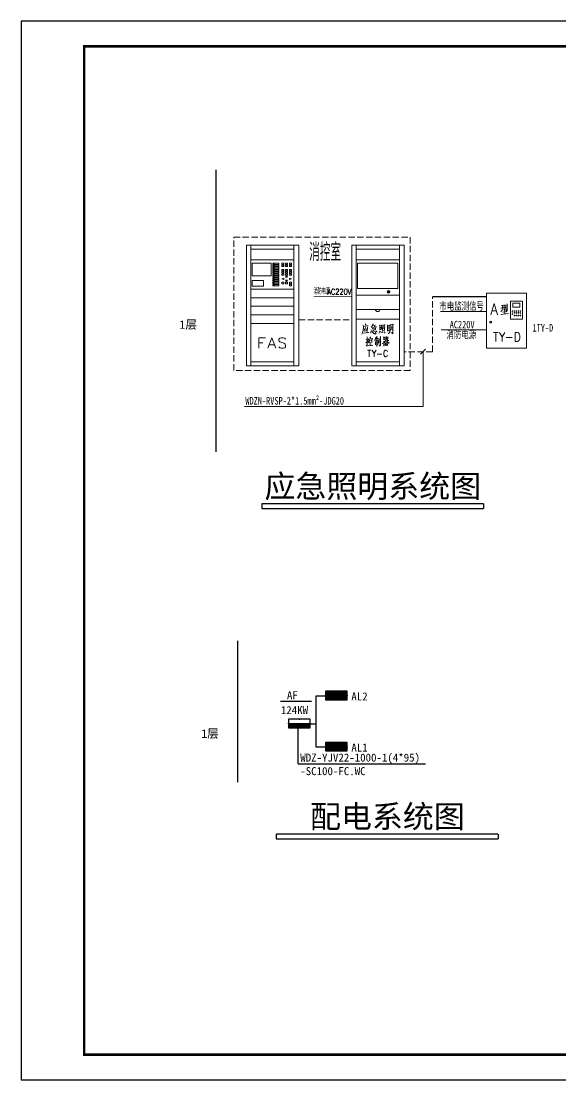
# Model space of a CAD drawing. Extents: x 12152 to 491505, y 111028 to 412681.
# Drawn here: x 12152 to 33565, y 262306 to 304306 of the extents above; entities that cross this region are included whole.
import ezdxf
from ezdxf.enums import TextEntityAlignment as Align

# ---------------------------------------------------------------- set-up
doc = ezdxf.new("R2010")
doc.units = 0
doc.header["$LTSCALE"] = 1000
doc.header["$MEASUREMENT"] = 0
doc.linetypes.add('DASH', pattern=[0.35, 0.25, -0.1])
doc.linetypes.add('DASHEDX2', pattern=[38.1, 25.4, -12.7])
for name, color, linetype in [('EQUIP-箱柜', 3, 'Continuous'), ('LIN1', 7, 'Continuous'), ('M', 7, 'Continuous'), ('TEL_TEXT', 7, 'Continuous'), ('TEL_TITLE', 7, 'Continuous'), ('WIRE-照明', 1, 'Continuous'), ('WTEXT', 255, 'Continuous'), ('填充', 8, 'Continuous'), ('电气', 7, 'Continuous')]:
    doc.layers.add(name, color=color, linetype=linetype)
doc.styles.add('-宋体', font='', dxfattribs={"width": 0.75})
doc.styles.add('_HZTXT', font='txt.shx', dxfattribs={"width": 0.8, "bigfont": 'hztxt.shx'})
doc.styles.add('_TCH_DIM', font='SIMPLEX', dxfattribs={"bigfont": 'GBCBIG'})
doc.styles.add('_TCH_LABEL', font='COMPLEX', dxfattribs={"bigfont": 'GBCBIG'})
doc.styles.add('_TEL_DIM', font='SIMPLEX', dxfattribs={"width": 0.8, "height": 3.5, "bigfont": 'HZTXT'})
doc.styles.add('黑体', font='simhei.ttf')
doc.styles.get('-宋体').set_extended_font_data('SimSun')

# ---------------------------------------------------------------- blocks, each defined once
blk = doc.blocks.new('$equip_U$00000289(DESKTOP-3IEDLVI)')
at = {"color": 7, "lineweight": 0}
for p, q in [((-0.53, 2.899), (-0.53, 0)), ((-0.53, 2.803), (0.51, 2.803)), ((0.51, 2.899), (0.51, 0)), ((-0.332, 0.424), (-0.332, 0.673)), ((-0.332, 0.673), (-0.178, 0.673)), ((-0.332, 0.554), (-0.237, 0.554)), ((-0.118, 0.424), (-0.023, 0.673)), ((-0.023, 0.673), (0.072, 0.424)), ((0.167, 0.662), (0.144, 0.638)), ((0.144, 0.638), (0.144, 0.614)), ((0.144, 0.614), (0.156, 0.59)), ((0.156, 0.59), (0.167, 0.578)), ((0.203, 0.673), (0.167, 0.662)), ((0.167, 0.578), (0.191, 0.566)), ((0.191, 0.566), (0.263, 0.543)), ((0.251, 0.673), (0.203, 0.673)), ((0.287, 0.662), (0.251, 0.673)), ((0.263, 0.543), (0.287, 0.531)), ((0.31, 0.638), (0.287, 0.662)), ((0.287, 0.531), (0.298, 0.519)), ((0.298, 0.519), (0.31, 0.495)), ((-0.082, 0.507), (0.036, 0.507)), ((0.167, 0.435), (0.144, 0.459)), ((0.203, 0.424), (0.167, 0.435)), ((0.251, 0.424), (0.203, 0.424)), ((0.287, 0.435), (0.251, 0.424)), ((0.31, 0.459), (0.287, 0.435)), ((0.31, 0.495), (0.31, 0.459)), ((-0.53, 0.096), (0.51, 0.096))]:
    blk.add_line(p, q, dxfattribs=at)
at = {"color": 253, "lineweight": 0}
for p, q in [((-0.53, 2.549), (0.51, 2.549)), ((0.003, 2.441), (0.003, 2.467)), ((0.003, 2.39), (0.003, 2.415)), ((0.003, 2.338), (0.003, 2.364)), ((0.003, 2.287), (0.003, 2.312)), ((0.007, 2.471), (0.146, 2.471)), ((0.146, 2.437), (0.007, 2.437)), ((0.007, 2.419), (0.146, 2.419)), ((0.146, 2.386), (0.007, 2.386)), ((0.007, 2.368), (0.146, 2.368)), ((0.146, 2.334), (0.007, 2.334)), ((0.007, 2.316), (0.146, 2.316)), ((0.15, 2.467), (0.15, 2.441)), ((0.15, 2.415), (0.15, 2.39)), ((0.15, 2.364), (0.15, 2.338)), ((0.15, 2.312), (0.15, 2.287)), ((0.003, 2.235), (0.003, 2.261)), ((0.003, 2.184), (0.003, 2.209)), ((0.003, 2.132), (0.003, 2.158)), ((0.003, 2.081), (0.003, 2.106)), ((0.003, 2.029), (0.003, 2.055)), ((0.146, 2.283), (0.007, 2.283)), ((0.007, 2.265), (0.146, 2.265)), ((0.146, 2.231), (0.007, 2.231)), ((0.007, 2.213), (0.146, 2.213)), ((0.146, 2.18), (0.007, 2.18)), ((0.007, 2.162), (0.146, 2.162)), ((0.146, 2.128), (0.007, 2.128)), ((0.007, 2.11), (0.146, 2.11)), ((0.146, 2.077), (0.007, 2.077)), ((0.007, 2.059), (0.146, 2.059)), ((0.15, 2.261), (0.15, 2.235)), ((0.15, 2.209), (0.15, 2.184)), ((0.15, 2.158), (0.15, 2.132)), ((0.15, 2.106), (0.15, 2.081)), ((0.15, 2.055), (0.15, 2.029)), ((-0.53, 1.841), (0.51, 1.841)), ((0.003, 1.978), (0.003, 2.003)), ((0.003, 1.926), (0.003, 1.952)), ((0.146, 2.025), (0.007, 2.025)), ((0.007, 2.007), (0.146, 2.007)), ((0.146, 1.974), (0.007, 1.974)), ((0.007, 1.956), (0.146, 1.956)), ((0.146, 1.922), (0.007, 1.922)), ((0.15, 2.003), (0.15, 1.978)), ((0.15, 1.952), (0.15, 1.926)), ((-0.53, 1.636), (0.51, 1.636)), ((-0.53, 1.431), (0.51, 1.431)), ((-0.53, 1.226), (0.51, 1.226)), ((-0.53, 1.02), (0.51, 1.02))]:
    blk.add_line(p, q, dxfattribs=at)
at = {"color": 5, "lineweight": 0}
for p, q in [((-0.495, 2.166), (-0.495, 2.469)), ((-0.495, 2.469), (-0.04, 2.469)), ((-0.04, 2.469), (-0.04, 2.166)), ((-0.04, 2.166), (-0.495, 2.166))]:
    blk.add_line(p, q, dxfattribs=at)
at = {"color": 254, "lineweight": 0}
for p, q in [((0.22, 2.437), (0.22, 2.471)), ((0.22, 2.471), (0.268, 2.471)), ((0.268, 2.437), (0.22, 2.437)), ((0.22, 2.386), (0.22, 2.419)), ((0.22, 2.419), (0.268, 2.419)), ((0.268, 2.386), (0.22, 2.386)), ((0.22, 2.283), (0.22, 2.316)), ((0.22, 2.316), (0.268, 2.316)), ((0.268, 2.471), (0.268, 2.437)), ((0.268, 2.419), (0.268, 2.386)), ((0.268, 2.316), (0.268, 2.283)), ((0.31, 2.437), (0.31, 2.471)), ((0.31, 2.471), (0.358, 2.471)), ((0.358, 2.437), (0.31, 2.437)), ((0.31, 2.386), (0.31, 2.419)), ((0.31, 2.419), (0.358, 2.419)), ((0.358, 2.386), (0.31, 2.386)), ((0.31, 2.283), (0.31, 2.316)), ((0.31, 2.316), (0.358, 2.316)), ((0.358, 2.471), (0.358, 2.437)), ((0.358, 2.419), (0.358, 2.386)), ((0.358, 2.316), (0.358, 2.283)), ((0.4, 2.471), (0.4, 2.437)), ((0.448, 2.471), (0.4, 2.471)), ((0.4, 2.437), (0.448, 2.437)), ((0.4, 2.419), (0.4, 2.386)), ((0.448, 2.419), (0.4, 2.419)), ((0.4, 2.386), (0.448, 2.386)), ((0.4, 2.316), (0.4, 2.283)), ((0.448, 2.316), (0.4, 2.316)), ((0.448, 2.437), (0.448, 2.471)), ((0.448, 2.386), (0.448, 2.419)), ((0.448, 2.283), (0.448, 2.316)), ((-0.495, 1.916), (-0.495, 2.047)), ((-0.495, 2.047), (-0.226, 2.047)), ((-0.226, 2.047), (-0.226, 1.916)), ((0.268, 2.283), (0.22, 2.283)), ((0.22, 2.231), (0.22, 2.265)), ((0.22, 2.265), (0.268, 2.265)), ((0.268, 2.231), (0.22, 2.231)), ((0.22, 2.18), (0.22, 2.213)), ((0.22, 2.213), (0.268, 2.213)), ((0.268, 2.18), (0.22, 2.18)), ((0.268, 2.11), (0.22, 2.094)), ((0.22, 2.094), (0.268, 2.077)), ((0.268, 2.265), (0.268, 2.231)), ((0.268, 2.213), (0.268, 2.18)), ((0.268, 2.077), (0.268, 2.11)), ((0.358, 2.283), (0.31, 2.283)), ((0.31, 2.231), (0.31, 2.265)), ((0.31, 2.265), (0.358, 2.265)), ((0.358, 2.231), (0.31, 2.231)), ((0.31, 2.18), (0.31, 2.213)), ((0.31, 2.213), (0.358, 2.213)), ((0.358, 2.18), (0.31, 2.18)), ((0.334, 2.162), (0.31, 2.128)), ((0.31, 2.128), (0.358, 2.128)), ((0.358, 2.059), (0.31, 2.059)), ((0.31, 2.059), (0.334, 2.025)), ((0.358, 2.128), (0.334, 2.162)), ((0.334, 2.025), (0.358, 2.059)), ((0.358, 2.265), (0.358, 2.231)), ((0.358, 2.213), (0.358, 2.18)), ((0.4, 2.283), (0.448, 2.283)), ((0.4, 2.265), (0.4, 2.231)), ((0.448, 2.265), (0.4, 2.265)), ((0.4, 2.231), (0.448, 2.231)), ((0.4, 2.213), (0.4, 2.18)), ((0.448, 2.213), (0.4, 2.213)), ((0.4, 2.18), (0.448, 2.18)), ((0.448, 2.094), (0.4, 2.11)), ((0.4, 2.11), (0.4, 2.077)), ((0.4, 2.077), (0.448, 2.094)), ((0.448, 2.231), (0.448, 2.265)), ((0.448, 2.18), (0.448, 2.213)), ((-0.226, 1.916), (-0.495, 1.916)), ((0.22, 1.974), (0.22, 2.007)), ((0.22, 2.007), (0.268, 2.007)), ((0.268, 1.974), (0.22, 1.974)), ((0.268, 2.007), (0.268, 1.974)), ((0.31, 1.974), (0.31, 2.007)), ((0.31, 2.007), (0.358, 2.007)), ((0.358, 1.974), (0.31, 1.974)), ((0.358, 2.007), (0.358, 1.974)), ((0.4, 2.007), (0.4, 1.974)), ((0.448, 2.007), (0.4, 2.007)), ((0.4, 1.974), (0.448, 1.974)), ((0.4, 1.956), (0.4, 1.922)), ((0.448, 1.956), (0.4, 1.956)), ((0.4, 1.922), (0.448, 1.922)), ((0.448, 1.974), (0.448, 2.007)), ((0.448, 1.922), (0.448, 1.956))]:
    blk.add_line(p, q, dxfattribs=at)
at = {"lineweight": 0}
blk.add_lwpolyline([(-0.629, 2.899), (0.629, 2.899), (0.629, 0), (-0.629, 0)], close=True, dxfattribs=at)
for centre in [(0.027, 2.455), (0.027, 2.403), (0.027, 2.352), (0.027, 2.3), (0.027, 2.248), (0.027, 2.197), (0.027, 2.145), (0.027, 2.094), (0.027, 2.042), (0.027, 1.991), (0.027, 1.939)]:
    blk.add_circle(centre, 0.00785, dxfattribs=at)
at = {"color": 253, "lineweight": 0}
for centre, start, end in [((0.007, 2.467), 90, 180), ((0.007, 2.441), 180, 270), ((0.007, 2.415), 90, 180), ((0.007, 2.39), 180, 270), ((0.007, 2.364), 90, 180), ((0.007, 2.338), 180, 270), ((0.007, 2.312), 90, 180), ((0.146, 2.467), 0, 90), ((0.146, 2.441), 270, 0), ((0.146, 2.415), 0, 90), ((0.146, 2.39), 270, 0), ((0.146, 2.364), 0, 90), ((0.146, 2.338), 270, 0), ((0.146, 2.312), 0, 90), ((0.007, 2.287), 180, 270), ((0.007, 2.261), 90, 180), ((0.007, 2.235), 180, 270), ((0.007, 2.209), 90, 180), ((0.007, 2.184), 180, 270), ((0.007, 2.158), 90, 180), ((0.007, 2.132), 180, 270), ((0.007, 2.106), 90, 180), ((0.007, 2.081), 180, 270), ((0.007, 2.055), 90, 180), ((0.146, 2.287), 270, 0), ((0.146, 2.261), 0, 90), ((0.146, 2.235), 270, 0), ((0.146, 2.209), 0, 90), ((0.146, 2.184), 270, 0), ((0.146, 2.158), 0, 90), ((0.146, 2.132), 270, 0), ((0.146, 2.106), 0, 90), ((0.146, 2.081), 270, 0), ((0.146, 2.055), 0, 90), ((0.007, 2.029), 180, 270), ((0.007, 2.003), 90, 180), ((0.007, 1.978), 180, 270), ((0.007, 1.952), 90, 180), ((0.007, 1.926), 180, 270), ((0.146, 2.029), 270, 0), ((0.146, 2.003), 0, 90), ((0.146, 1.978), 270, 0), ((0.146, 1.952), 0, 90), ((0.146, 1.926), 270, 0)]:
    blk.add_arc(centre, 0.004, start, end, dxfattribs=at)
at = {"color": 7, "lineweight": 0, "style": '_TEL_DIM', "flags": 1}
for tag in ['A', 'REMARK']:
    blk.add_attdef(tag, text='', height=0.00002, dxfattribs=at).set_placement((0, 0), align=Align.MIDDLE_CENTER)
blk = doc.blocks.new('$equip_U$00000290(DESKTOP-3IEDLVI)')
at = {"color": 7, "lineweight": 0}
for p, q in [((-0.53, 2.899), (-0.53, 0)), ((-0.53, 2.803), (0.51, 2.803)), ((0.51, 2.899), (0.51, 0)), ((0.237, 1.776), (0.237, 1.783)), ((0.237, 1.783), (0.241, 1.783)), ((0.26, 1.783), (0.265, 1.783)), ((0.265, 1.783), (0.265, 1.776)), ((0.241, 1.776), (0.237, 1.776)), ((0.265, 1.776), (0.26, 1.776)), ((-0.382, 0.773), (-0.39, 0.761)), ((-0.374, 0.791), (-0.382, 0.773)), ((-0.366, 0.814), (-0.374, 0.791)), ((-0.361, 0.84), (-0.366, 0.814)), ((-0.357, 0.87), (-0.361, 0.84)), ((-0.353, 0.944), (-0.36, 0.976)), ((-0.36, 0.976), (-0.353, 0.936)), ((-0.353, 0.905), (-0.357, 0.87)), ((-0.355, 0.787), (-0.221, 0.797)), ((-0.24, 0.96), (-0.353, 0.944)), ((-0.353, 0.936), (-0.353, 0.905)), ((-0.334, 0.895), (-0.317, 0.848)), ((-0.319, 0.826), (-0.32, 0.854)), ((-0.317, 0.848), (-0.319, 0.826)), ((-0.311, 1.011), (-0.297, 0.982)), ((-0.305, 0.917), (-0.289, 0.862)), ((-0.297, 0.982), (-0.295, 0.966)), ((-0.291, 0.846), (-0.292, 0.874)), ((-0.289, 0.862), (-0.291, 0.846)), ((-0.264, 0.842), (-0.273, 0.795)), ((-0.264, 0.958), (-0.243, 0.964)), ((-0.253, 0.909), (-0.264, 0.842)), ((-0.253, 0.929), (-0.253, 0.909)), ((-0.229, 0.799), (-0.248, 0.795)), ((-0.243, 0.964), (-0.237, 0.96)), ((-0.237, 0.96), (-0.24, 0.96)), ((-0.221, 0.797), (-0.229, 0.799)), ((-0.174, 0.801), (-0.182, 0.789)), ((-0.172, 0.808), (-0.174, 0.801)), ((-0.169, 0.82), (-0.172, 0.808)), ((-0.158, 0.936), (-0.169, 0.925)), ((-0.166, 0.84), (-0.169, 0.82)), ((-0.146, 0.954), (-0.158, 0.936)), ((-0.059, 0.874), (-0.157, 0.86)), ((-0.155, 0.925), (-0.149, 0.923)), ((-0.149, 0.923), (-0.048, 0.94)), ((-0.147, 0.893), (-0.076, 0.905)), ((-0.132, 0.974), (-0.146, 0.954)), ((-0.146, 0.834), (-0.139, 0.82)), ((-0.139, 0.82), (-0.133, 0.807)), ((-0.133, 0.968), (-0.127, 0.966)), ((-0.133, 0.807), (-0.127, 0.797)), ((-0.117, 1.001), (-0.132, 0.974)), ((-0.127, 0.966), (-0.07, 0.974)), ((-0.127, 0.797), (-0.117, 0.789)), ((-0.116, 1.011), (-0.117, 1.001)), ((-0.117, 0.789), (-0.105, 0.779)), ((-0.113, 0.846), (-0.098, 0.828)), ((-0.105, 0.779), (-0.091, 0.773)), ((-0.075, 0.978), (-0.098, 0.932)), ((-0.098, 0.828), (-0.095, 0.824)), ((-0.095, 0.824), (-0.094, 0.814)), ((-0.091, 0.773), (-0.08, 0.767)), ((-0.08, 0.767), (-0.069, 0.765)), ((-0.07, 0.974), (-0.075, 0.978)), ((-0.069, 0.765), (-0.058, 0.763)), ((-0.056, 0.765), (-0.067, 0.816)), ((-0.067, 0.816), (-0.059, 0.765)), ((-0.053, 0.944), (-0.065, 0.874)), ((-0.065, 0.874), (-0.059, 0.874)), ((-0.058, 0.844), (-0.04, 0.824)), ((-0.058, 0.763), (-0.056, 0.765)), ((-0.048, 0.94), (-0.053, 0.944)), ((-0.04, 0.824), (-0.034, 0.82)), ((-0.034, 0.82), (-0.031, 0.812)), ((-0.031, 0.812), (-0.029, 0.807)), ((0.027, 0.795), (0.023, 0.787)), ((0.032, 0.808), (0.027, 0.795)), ((0.038, 0.83), (0.032, 0.808)), ((0.037, 0.982), (0.04, 0.966)), ((0.038, 0.866), (0.076, 0.871)), ((0.04, 0.856), (0.038, 0.866)), ((0.081, 0.974), (0.04, 0.966)), ((0.04, 0.966), (0.04, 0.909)), ((0.04, 0.909), (0.04, 0.856)), ((0.041, 0.917), (0.064, 0.923)), ((0.067, 0.828), (0.075, 0.804)), ((0.072, 0.871), (0.079, 0.978)), ((0.076, 0.871), (0.072, 0.871)), ((0.075, 0.804), (0.075, 0.793)), ((0.079, 0.978), (0.081, 0.974)), ((0.095, 0.913), (0.084, 0.899)), ((0.103, 0.927), (0.095, 0.913)), ((0.101, 0.978), (0.164, 0.988)), ((0.111, 0.944), (0.103, 0.927)), ((0.103, 0.905), (0.105, 0.893)), ((0.103, 0.852), (0.155, 0.858)), ((0.106, 0.846), (0.103, 0.852)), ((0.158, 0.901), (0.105, 0.895)), ((0.105, 0.893), (0.106, 0.846)), ((0.108, 0.824), (0.114, 0.803)), ((0.119, 0.97), (0.111, 0.944)), ((0.114, 0.803), (0.114, 0.791)), ((0.141, 0.919), (0.13, 0.936)), ((0.144, 0.923), (0.141, 0.919)), ((0.147, 0.935), (0.144, 0.923)), ((0.146, 0.828), (0.155, 0.808)), ((0.157, 0.974), (0.147, 0.935)), ((0.149, 0.86), (0.155, 0.909)), ((0.155, 0.858), (0.149, 0.86)), ((0.155, 0.909), (0.158, 0.901)), ((0.155, 0.808), (0.16, 0.801)), ((0.161, 0.99), (0.157, 0.974)), ((0.16, 0.801), (0.163, 0.787)), ((0.164, 0.988), (0.161, 0.99)), ((0.223, 0.982), (0.227, 0.96)), ((0.226, 0.846), (0.229, 0.848)), ((0.229, 0.83), (0.226, 0.846)), ((0.227, 0.96), (0.229, 0.83)), ((0.265, 0.964), (0.229, 0.96)), ((0.229, 0.848), (0.256, 0.854)), ((0.231, 0.907), (0.254, 0.913)), ((0.251, 0.775), (0.246, 0.771)), ((0.265, 0.791), (0.251, 0.775)), ((0.254, 0.913), (0.253, 0.913)), ((0.256, 0.854), (0.265, 0.836)), ((0.271, 0.966), (0.265, 0.964)), ((0.265, 0.836), (0.267, 0.844)), ((0.278, 0.812), (0.265, 0.791)), ((0.267, 0.844), (0.268, 0.909)), ((0.268, 0.909), (0.268, 0.974)), ((0.268, 0.974), (0.271, 0.966)), ((0.29, 0.842), (0.278, 0.812)), ((0.298, 0.87), (0.29, 0.842)), ((0.303, 0.899), (0.298, 0.87)), ((0.3, 1.003), (0.304, 0.982)), ((0.304, 0.936), (0.303, 0.899)), ((0.303, 0.875), (0.306, 0.877)), ((0.304, 0.982), (0.304, 0.936)), ((0.306, 0.982), (0.308, 0.984)), ((0.306, 0.925), (0.309, 0.925)), ((0.306, 0.877), (0.342, 0.883)), ((0.308, 0.984), (0.366, 0.99)), ((0.309, 0.925), (0.344, 0.932)), ((0.352, 0.769), (0.325, 0.804)), ((0.336, 0.885), (0.33, 0.879)), ((0.339, 0.935), (0.334, 0.932)), ((0.342, 0.883), (0.336, 0.885)), ((0.344, 0.932), (0.339, 0.935)), ((0.355, 0.791), (0.352, 0.769)), ((0.356, 0.984), (0.355, 0.838)), ((0.355, 0.838), (0.355, 0.811)), ((0.355, 0.811), (0.355, 0.791)), ((0.366, 0.99), (0.356, 0.997)), ((0.356, 0.997), (0.356, 0.984)), ((-0.298, 0.555), (-0.293, 0.555)), ((-0.295, 0.62), (-0.243, 0.634)), ((-0.293, 0.555), (-0.24, 0.597)), ((-0.265, 0.699), (-0.262, 0.689)), ((-0.262, 0.689), (-0.262, 0.487)), ((-0.229, 0.571), (-0.238, 0.563)), ((-0.227, 0.62), (-0.232, 0.609)), ((-0.218, 0.587), (-0.229, 0.571)), ((-0.224, 0.632), (-0.227, 0.62)), ((-0.224, 0.658), (-0.222, 0.642)), ((-0.222, 0.642), (-0.224, 0.632)), ((-0.222, 0.642), (-0.134, 0.652)), ((-0.221, 0.551), (-0.156, 0.561)), ((-0.204, 0.609), (-0.218, 0.587)), ((-0.204, 0.622), (-0.204, 0.609)), ((-0.197, 0.699), (-0.19, 0.685)), ((-0.19, 0.685), (-0.185, 0.677)), ((-0.19, 0.553), (-0.19, 0.487)), ((-0.185, 0.677), (-0.185, 0.672)), ((-0.185, 0.672), (-0.183, 0.662)), ((-0.177, 0.615), (-0.175, 0.615)), ((-0.175, 0.615), (-0.155, 0.591)), ((-0.155, 0.591), (-0.148, 0.583)), ((-0.139, 0.66), (-0.153, 0.616)), ((-0.148, 0.583), (-0.145, 0.571)), ((-0.134, 0.652), (-0.139, 0.66)), ((-0.09, 0.607), (0.014, 0.618)), ((-0.07, 0.634), (-0.076, 0.622)), ((-0.057, 0.676), (-0.07, 0.634)), ((-0.068, 0.587), (-0.065, 0.565)), ((-0.065, 0.565), (-0.065, 0.561)), ((-0.065, 0.561), (-0.064, 0.502)), ((-0.065, 0.514), (-0.064, 0.524)), ((-0.064, 0.502), (-0.065, 0.514)), ((-0.064, 0.569), (0.009, 0.581)), ((-0.059, 0.687), (-0.057, 0.676)), ((-0.059, 0.652), (0.001, 0.658)), ((-0.034, 0.709), (-0.032, 0.699)), ((-0.032, 0.699), (-0.034, 0.465)), ((-0.01, 0.51), (-0.024, 0.53)), ((-0.024, 0.53), (-0.009, 0.512)), ((-0.005, 0.516), (-0.01, 0.51)), ((-0.004, 0.528), (-0.005, 0.516)), ((-0.001, 0.545), (-0.004, 0.528)), ((0.006, 0.62), (-0.002, 0.616)), ((0.001, 0.571), (-0.001, 0.545)), ((0.004, 0.587), (0.001, 0.571)), ((0.009, 0.581), (0.004, 0.587)), ((0.012, 0.618), (0.006, 0.62)), ((0.014, 0.618), (0.012, 0.618)), ((0.023, 0.658), (0.026, 0.648)), ((0.023, 0.559), (0.025, 0.571)), ((0.026, 0.54), (0.023, 0.559)), ((0.026, 0.648), (0.026, 0.54)), ((0.051, 0.705), (0.054, 0.693)), ((0.054, 0.693), (0.053, 0.504)), ((0.114, 0.544), (0.097, 0.538)), ((0.133, 0.555), (0.114, 0.544)), ((0.122, 0.587), (0.258, 0.609)), ((0.132, 0.697), (0.135, 0.685)), ((0.132, 0.551), (0.135, 0.54)), ((0.149, 0.569), (0.133, 0.555)), ((0.171, 0.687), (0.135, 0.681)), ((0.135, 0.685), (0.136, 0.669)), ((0.174, 0.549), (0.135, 0.541)), ((0.135, 0.54), (0.138, 0.508)), ((0.136, 0.669), (0.138, 0.62)), ((0.138, 0.636), (0.174, 0.642)), ((0.138, 0.62), (0.138, 0.636)), ((0.163, 0.585), (0.149, 0.569)), ((0.173, 0.603), (0.163, 0.585)), ((0.168, 0.642), (0.171, 0.695)), ((0.174, 0.642), (0.168, 0.642)), ((0.168, 0.498), (0.173, 0.555)), ((0.171, 0.695), (0.171, 0.687)), ((0.182, 0.628), (0.173, 0.603)), ((0.173, 0.555), (0.174, 0.549)), ((0.191, 0.561), (0.195, 0.544)), ((0.235, 0.548), (0.193, 0.541)), ((0.195, 0.703), (0.198, 0.687)), ((0.195, 0.544), (0.196, 0.479)), ((0.196, 0.597), (0.254, 0.548)), ((0.235, 0.691), (0.198, 0.685)), ((0.198, 0.687), (0.199, 0.658)), ((0.199, 0.658), (0.199, 0.634)), ((0.199, 0.646), (0.237, 0.65)), ((0.199, 0.634), (0.199, 0.646)), ((0.21, 0.626), (0.224, 0.62)), ((0.224, 0.62), (0.229, 0.616)), ((0.229, 0.496), (0.232, 0.548)), ((0.231, 0.65), (0.235, 0.695)), ((0.237, 0.65), (0.231, 0.65)), ((0.232, 0.548), (0.235, 0.548)), ((0.235, 0.695), (0.235, 0.691)), ((0.251, 0.611), (0.239, 0.607)), ((0.254, 0.551), (0.239, 0.559)), ((0.258, 0.609), (0.251, 0.611)), ((0.254, 0.548), (0.276, 0.553)), ((0.276, 0.553), (0.254, 0.551)), ((-0.265, 0.475), (-0.287, 0.498)), ((-0.287, 0.498), (-0.265, 0.479)), ((-0.264, 0.477), (-0.265, 0.475)), ((-0.262, 0.487), (-0.264, 0.477)), ((-0.254, 0.373), (-0.169, 0.373)), ((-0.241, 0.483), (-0.139, 0.491)), ((-0.212, 0.373), (-0.212, 0.213)), ((-0.145, 0.492), (-0.155, 0.488)), ((-0.139, 0.491), (-0.145, 0.492)), ((-0.145, 0.373), (-0.096, 0.296)), ((-0.096, 0.296), (-0.047, 0.373)), ((-0.096, 0.296), (-0.096, 0.213)), ((-0.037, 0.479), (-0.034, 0.492)), ((-0.034, 0.465), (-0.037, 0.479)), ((-0.023, 0.281), (0.087, 0.281)), ((0.047, 0.475), (0.025, 0.504)), ((0.025, 0.504), (0.05, 0.479)), ((0.05, 0.479), (0.047, 0.475)), ((0.051, 0.483), (0.05, 0.479)), ((0.053, 0.492), (0.051, 0.483)), ((0.053, 0.504), (0.053, 0.492)), ((0.142, 0.334), (0.135, 0.312)), ((0.135, 0.312), (0.135, 0.274)), ((0.135, 0.274), (0.142, 0.251)), ((0.138, 0.508), (0.138, 0.502)), ((0.138, 0.502), (0.138, 0.473)), ((0.138, 0.494), (0.174, 0.5)), ((0.138, 0.473), (0.138, 0.494)), ((0.148, 0.35), (0.142, 0.334)), ((0.16, 0.365), (0.148, 0.35)), ((0.172, 0.373), (0.16, 0.365)), ((0.174, 0.5), (0.168, 0.498)), ((0.196, 0.373), (0.172, 0.373)), ((0.196, 0.492), (0.235, 0.496)), ((0.196, 0.479), (0.196, 0.492)), ((0.209, 0.365), (0.196, 0.373)), ((0.221, 0.35), (0.209, 0.365)), ((0.227, 0.334), (0.221, 0.35)), ((0.235, 0.496), (0.229, 0.496)), ((-0.53, 0.096), (0.51, 0.096)), ((0.142, 0.251), (0.148, 0.236)), ((0.148, 0.236), (0.16, 0.22)), ((0.16, 0.22), (0.172, 0.213)), ((0.172, 0.213), (0.196, 0.213)), ((0.196, 0.213), (0.209, 0.22)), ((0.209, 0.22), (0.221, 0.236)), ((0.221, 0.236), (0.227, 0.251))]:
    blk.add_line(p, q, dxfattribs=at)
at = {"color": 253, "lineweight": 0}
for p, q in [((-0.53, 2.549), (0.51, 2.549)), ((-0.53, 1.694), (0.51, 1.694)), ((-0.53, 1.355), (0.51, 1.355)), ((-0.53, 1.122), (0.51, 1.122))]:
    blk.add_line(p, q, dxfattribs=at)
at = {"color": 5, "lineweight": 0}
for p, q in [((-0.495, 1.859), (-0.495, 2.469)), ((-0.495, 2.469), (0.475, 2.469)), ((0.475, 2.469), (0.475, 1.859)), ((0.475, 1.859), (-0.495, 1.859))]:
    blk.add_line(p, q, dxfattribs=at)
at = {"lineweight": 0}
blk.add_lwpolyline([(-0.629, 2.899), (0.629, 2.899), (0.629, 0), (-0.629, 0)], close=True, dxfattribs=at)
at = {"color": 7, "lineweight": 0}
for radius in [0.03, 0.002]:
    blk.add_circle((0.251, 1.779), radius, dxfattribs=at)
for start, end in [(20.4873, 159.5127), (200.4873, 339.5127)]:
    blk.add_arc((0.251, 1.779), 0.01, start, end, dxfattribs=at)
at = {"color": 253, "lineweight": 0}
blk.add_arc((-0.01, 1.361), 0.0577, 185.3878, 354.6122, dxfattribs=at)
at = {"color": 7, "lineweight": 0, "style": '_TEL_DIM', "flags": 1}
for tag in ['A', 'REMARK']:
    blk.add_attdef(tag, text='', height=0.00002, dxfattribs=at).set_placement((0, 0), align=Align.MIDDLE_CENTER)
blk = doc.blocks.new('$equip_U$00000291(DESKTOP-3IEDLVI)')
at = {"color": 0, "lineweight": 0}
for p, q in [((-0.285, 0.602), (-0.225, 0.802)), ((-0.225, 0.802), (-0.164, 0.602)), ((-0.095, 0.767), (-0.026, 0.777)), ((-0.073, 0.767), (-0.073, 0.728)), ((-0.047, 0.775), (-0.047, 0.68)), ((-0.015, 0.773), (-0.015, 0.707)), ((0.003, 0.799), (0.013, 0.788)), ((0.013, 0.788), (0.008, 0.789)), ((0.008, 0.789), (0.009, 0.668)), ((-0.263, 0.669), (-0.186, 0.669)), ((-0.099, 0.668), (-0.107, 0.662)), ((-0.104, 0.722), (-0.022, 0.736)), ((0.026, 0.621), (-0.103, 0.608)), ((-0.093, 0.673), (-0.099, 0.668)), ((-0.087, 0.68), (-0.093, 0.673)), ((-0.083, 0.688), (-0.087, 0.68)), ((-0.078, 0.696), (-0.083, 0.688)), ((-0.075, 0.707), (-0.078, 0.696)), ((-0.073, 0.717), (-0.075, 0.707)), ((-0.075, 0.647), (0.007, 0.659)), ((-0.073, 0.728), (-0.073, 0.717)), ((-0.039, 0.693), (-0.035, 0.687)), ((-0.035, 0.687), (-0.035, 0.616)), ((0.009, 0.668), (-0.016, 0.696)), ((-0.016, 0.696), (0.009, 0.673)), ((0.023, 0.625), (0.031, 0.618)), ((0.031, 0.618), (0.026, 0.621))]:
    blk.add_line(p, q, dxfattribs=at)
at = {"color": 5, "lineweight": 0}
for p, q in [((0.07, 0.519), (0.07, 0.843)), ((0.07, 0.843), (0.286, 0.843)), ((0.113, 0.735), (0.113, 0.808)), ((0.113, 0.808), (0.241, 0.808)), ((0.241, 0.808), (0.241, 0.735)), ((0.286, 0.843), (0.286, 0.519)), ((0.241, 0.735), (0.113, 0.735)), ((0.286, 0.519), (0.07, 0.519))]:
    blk.add_line(p, q, dxfattribs=at)
at = {"color": 254, "lineweight": 0}
for p, q in [((-0.28, 0.482), (-0.296, 0.482)), ((-0.296, 0.452), (-0.28, 0.452))]:
    blk.add_line(p, q, dxfattribs=at)
at = {"color": 7, "lineweight": 0}
for p, q in [((-0.238, 0.281), (-0.153, 0.281)), ((-0.196, 0.281), (-0.196, 0.121)), ((-0.129, 0.281), (-0.08, 0.204)), ((-0.08, 0.204), (-0.031, 0.281)), ((-0.08, 0.204), (-0.08, 0.121)), ((0.152, 0.121), (0.152, 0.281)), ((0.152, 0.281), (0.194, 0.281)), ((0.194, 0.281), (0.213, 0.273)), ((0.213, 0.273), (0.225, 0.258)), ((0.225, 0.258), (0.231, 0.242)), ((0.231, 0.242), (0.237, 0.219)), ((0.237, 0.219), (0.237, 0.181)), ((-0.007, 0.189), (0.103, 0.189)), ((0.194, 0.121), (0.152, 0.121)), ((0.152, 0.121), (0.152, 0.121)), ((0.213, 0.128), (0.194, 0.121)), ((0.225, 0.143), (0.213, 0.128)), ((0.231, 0.159), (0.225, 0.143)), ((0.237, 0.181), (0.231, 0.159))]:
    blk.add_line(p, q, dxfattribs=at)
at = {"lineweight": 0}
blk.add_lwpolyline([(-0.36, 0.99), (0.36, 0.99), (0.36, 0), (-0.36, 0)], close=True, dxfattribs=at)
at = {"color": 5, "lineweight": 0}
for centre, radius in [((0.105, 0.666), 0.00495), ((0.104, 0.633), 0.00198), ((0.104, 0.609), 0.00198), ((0.105, 0.666), 0.00045), ((0.141, 0.633), 0.0063), ((0.141, 0.588), 0.0063), ((0.141, 0.666), 0.00495), ((0.141, 0.666), 0.00045), ((0.177, 0.633), 0.0063), ((0.177, 0.588), 0.0063), ((0.177, 0.666), 0.00495), ((0.177, 0.666), 0.00045), ((0.213, 0.633), 0.0063), ((0.213, 0.588), 0.0063), ((0.213, 0.666), 0.00495), ((0.213, 0.666), 0.00045), ((0.249, 0.633), 0.0063), ((0.249, 0.588), 0.0063), ((0.249, 0.666), 0.00495), ((0.249, 0.666), 0.00045)]:
    blk.add_circle(centre, radius, dxfattribs=at)
at = {"color": 254, "lineweight": 0}
for start, end in [(119.1103, 240.8897), (299.1104, 60.8896)]:
    blk.add_arc((-0.288, 0.467), 0.0171, start, end, dxfattribs=at)
at = {"color": 7, "lineweight": 0, "style": '_TEL_DIM', "flags": 1}
for tag in ['A', 'REMARK']:
    blk.add_attdef(tag, text='', height=0.00002, dxfattribs=at).set_placement((0, 0), align=Align.MIDDLE_CENTER)
blk = doc.blocks.new('*X183')
at = {"color": 0}
for p, q in [((-250, 33), (-183, 100)), ((-250, 68), (-218, 100)), ((-247, 0), (-147, 100)), ((-212, 0), (-112, 100)), ((-177, 0), (-77, 100)), ((-141, 0), (-41, 100)), ((-106, 0), (-6, 100)), ((-71, 0), (29, 100)), ((-35, 0), (65, 100)), ((0, 0), (100, 100)), ((35, 0), (135, 100)), ((71, 0), (171, 100)), ((106, 0), (206, 100)), ((141, 0), (241, 100)), ((177, 0), (250, 73)), ((212, 0), (250, 38)), ((247, 0), (250, 3))]:
    blk.add_line(p, q, dxfattribs=at)
blk = doc.blocks.new('$equip$00001414')
for p, q in [((0.75, 0.6), (-0.75, 0.6)), ((-0.75, 0.6), (-0.75, 0)), ((-0.75, 0.3), (0.75, 0.3)), ((-0.75, 0), (0.75, 0)), ((0.75, 0), (0.75, 0.6))]:
    blk.add_line(p, q)
at = {"const_width": 0.3}
blk.add_lwpolyline([(-0.75, 0.15), (0.75, 0.15)], dxfattribs=at)
for p in [(-0.75, 0.3), (0, 0.6), (0, 0), (0.75, 0.3)]:
    blk.add_point(p)
at = {"xscale": 0.00300000000061118, "yscale": 0.00300000000061118, "zscale": 0.00300000000061118}
blk.add_blockref('*X183', (0, 0), dxfattribs=at)
at = {"style": '_TCH_LABEL', "flags": 9}
blk.add_attdef('A', (0, 0), '', height=0.00002, dxfattribs=at)
blk = doc.blocks.new('*X50')
at = {"color": 0}
for p, q in [((-250, 33), (-83, 200)), ((-250, 68), (-118, 200)), ((-250, 104), (-154, 200)), ((-250, 139), (-189, 200)), ((-250, 174), (-224, 200)), ((-247, 0), (-47, 200)), ((-212, 0), (-12, 200)), ((-177, 0), (23, 200)), ((-141, 0), (59, 200)), ((-106, 0), (94, 200)), ((-71, 0), (129, 200)), ((-35, 0), (165, 200)), ((0, 0), (200, 200)), ((35, 0), (235, 200)), ((71, 0), (250, 179)), ((106, 0), (250, 144)), ((141, 0), (250, 109)), ((177, 0), (250, 73)), ((212, 0), (250, 38)), ((247, 0), (250, 3))]:
    blk.add_line(p, q, dxfattribs=at)
blk = doc.blocks.new('$equip$00001421')
for p, q in [((0.75, 0.6), (-0.75, 0.6)), ((-0.75, 0.6), (-0.75, 0)), ((-0.75, 0), (0.75, 0)), ((0.75, 0), (0.75, 0.6))]:
    blk.add_line(p, q)
at = {"const_width": 0.6}
blk.add_lwpolyline([(-0.75, 0.3), (0.75, 0.3)], dxfattribs=at)
for p in [(-0.75, 0.3), (0, 0.6), (0, 0), (0.75, 0.3)]:
    blk.add_point(p)
at = {"xscale": 0.00300000000061118, "yscale": 0.00300000000061118, "zscale": 0.00300000000061118}
blk.add_blockref('*X50', (0, 0), dxfattribs=at)
at = {"style": '_TCH_LABEL', "flags": 9}
blk.add_attdef('A', (0, 0), '', height=0.00002, dxfattribs=at)

msp = doc.modelspace()

# ---------------------------------------------------------------- linework, layer by layer
at = {"color": 1, "lineweight": 0}
for p, q in [((30622.1, 292792.7), (28787.5, 292792.7)), ((30622.1, 292059.5), (28823.4, 292059.5))]:
    msp.add_line(p, q, dxfattribs=at)
at = {"lineweight": 0}
for p, q in [((27996.3, 291092.5), (28199, 291295.1)), ((28097.6, 291193.8), (28097.6, 289019.4)), ((28097.6, 289019.4), (21009.7, 289019.4))]:
    msp.add_line(p, q, dxfattribs=at)
for points in [[(19875.9, 298404.4), (19875.9, 287215.2)], [(30622, 293366.5), (28474.1, 293366.5)], [(20741.5, 279716.9), (20741.5, 274111.7)]]:
    msp.add_lwpolyline(points)
at = {"color": 2, "linetype": 'DASH', "lineweight": 0}
msp.add_lwpolyline([(20590.3, 295737.9), (27582.4, 295737.9), (27582.4, 290451.3), (20590.3, 290451.3)], close=True, dxfattribs=at)
at = {"color": 1, "lineweight": 0, "const_width": 21.6}
msp.add_lwpolyline([(23764.7, 293388.6), (25278.9, 293388.6)], dxfattribs=at)
at = {"color": 4, "linetype": 'DASH', "lineweight": 0}
for points in [[(28474.1, 291193.8), (28474.1, 293355.4)], [(23172.7, 292457.1), (25278.9, 292457.1)], [(28472.4, 291193.8), (27354.2, 291193.8)]]:
    msp.add_lwpolyline(points, dxfattribs=at)
at = {"layer": 'LIN1', "color": 3, "linetype": 'Continuous'}
for p, q in [((21701, 284965.9), (30501.6, 284965.9)), ((22275.3, 271865.3), (31076, 271865.3))]:
    msp.add_line(p, q, dxfattribs=at)
at = {"layer": 'LIN1', "color": 1, "linetype": 'Continuous', "const_width": 57.6}
for points in [[(21696.6, 285159.8), (30497.2, 285159.8)], [(22275.3, 272056.3), (31076, 272056.3)]]:
    msp.add_lwpolyline(points, dxfattribs=at)
at = {"layer": 'TEL_TITLE'}
msp.add_lwpolyline([(12152.4, 262305.8), (86452.4, 262305.8), (86452.4, 304305.8), (12152.4, 304305.8)], close=True, dxfattribs=at)
at = {"layer": 'TEL_TITLE', "const_width": 100}
msp.add_lwpolyline([(14652.4, 263305.8), (85452.4, 263305.8), (85452.4, 303305.8), (14652.4, 303305.8)], close=True, dxfattribs=at)
at = {"layer": 'WIRE-照明', "linetype": 'Continuous', "const_width": 52.5}
for points in [[(23851.4, 275490.9), (23851.4, 277551.9)], [(23851.4, 277537.6), (24246.7, 277537.6)], [(23615.7, 276426.5), (23851.4, 276426.5)], [(23130.5, 276264.8), (23130.5, 274840.4)], [(23851.4, 275509.6), (24246.7, 275509.6)], [(23130.5, 274840.4), (28207.6, 274840.4)]]:
    msp.add_lwpolyline(points, dxfattribs=at)
at = {"layer": '填充'}
msp.add_line((22439, 277327.9), (23674.6, 277327.9), dxfattribs=at)
at = {"layer": '电气'}
for p, q in [((21700.1, 285157.5), (21700.1, 284966.5)), ((30497.2, 285159.8), (30497.2, 284968.9)), ((22271.9, 272056.3), (22271.9, 271865.3)), ((31076, 272056.3), (31076, 271865.3))]:
    msp.add_line(p, q, dxfattribs=at)

# ---------------------------------------------------------------- block references
at = {"layer": 'EQUIP-箱柜'}
for name, p, xscale, yscale, zscale in [('$equip_U$00000289(DESKTOP-3IEDLVI)', (22135.1, 290634.2), 1650, 1650, 1650), ('$equip_U$00000290(DESKTOP-3IEDLVI)', (26316.6, 290634.2), 1650, 1650, 1650), ('$equip_U$00000291(DESKTOP-3IEDLVI)', (31414, 291337.1), 2200, 2200, 2200)]:
    msp.add_blockref(name, p, dxfattribs=dict(at, xscale=xscale, yscale=yscale, zscale=zscale))
ref = msp.add_blockref('$equip$00001421', (24661.2, 277722), dxfattribs=dict(at, xscale=570, yscale=570, zscale=570, rotation=180))
ref.add_attrib('A', '照明配电箱', (24661.2, 277722), dxfattribs={"layer": '0', "height": 0.0114, "style": '_TCH_LABEL', "flags": 8})
ref = msp.add_blockref('$equip$00001414', (23190.9, 276268.2), dxfattribs=dict(at, xscale=570, yscale=570, zscale=570))
ref.add_attrib('A', '动力照明配电箱', (23190.9, 276268.2), dxfattribs={"layer": '0', "height": 0.0114, "style": '_TCH_LABEL', "flags": 8})
ref = msp.add_blockref('$equip$00001421', (24661.2, 275694), dxfattribs=dict(at, xscale=570, yscale=570, zscale=570, rotation=180))
ref.add_attrib('A', '照明配电箱', (24661.2, 275694), dxfattribs={"layer": '0', "height": 0.0114, "style": '_TCH_LABEL', "flags": 8})

# ---------------------------------------------------------------- texts
at = {"color": 7, "linetype": 'ByBlock', "lineweight": 0, "style": '_TCH_DIM', "width": 0.705882}
for s, p in [('消防电源', (23752.1, 293473.9, 15306.4)), ('AC220V', (24297.9, 293457, 15306.4))]:
    msp.add_text(s, height=232, dxfattribs=at).set_placement(p)
at = {"layer": 'M', "color": 0, "linetype": 'DASHEDX2', "style": '-宋体', "width": 0.7}
for s, p in [('市电监测信号', (28747.4, 292852)), ('AC220V', (29156.6, 292116.8)), ('消防电源', (29029.3, 291723.4)), ('1TY-D', (32441.5, 291991.7)), ('WDZN-RVSP-2*1.5mm²-JDG20', (21048.9, 289094.3))]:
    msp.add_text(s, height=300, dxfattribs=at).set_placement(p)
at = {"layer": 'TEL_TEXT', "color": 7, "style": '黑体'}
for p in [(18780.9, 292100.6), (19646.5, 275873.5)]:
    msp.add_text('1层', height=336.08, dxfattribs=at).set_placement(p, align=Align.CENTER)
at = {"layer": 'TEL_TEXT', "style": '黑体'}
for s, p in [('应急照明系统图', (26104.9, 285406.1)), ('配电系统图', (26683.6, 272302.5))]:
    msp.add_text(s, height=900, dxfattribs=at).set_placement(p, align=Align.CENTER)
for s, height, p in [('AF', 317.59, (22697.6, 277404.7)), ('AL2', 317.59, (25252.9, 277357.7)), ('124KW', 317.59, (22454.5, 276812.9)), ('AL1', 317.59, (25252.9, 275329.7)), ('WDZ-YJV22-1000-1(4*95)', 317.592, (23226.3, 274930.9)), ('-SC100-FC.WC', 317.592, (23226.3, 274392.9))]:
    msp.add_text(s, height=height, dxfattribs=at).set_placement(p)
at = {"layer": 'WTEXT', "lineweight": 0, "style": '_HZTXT', "width": 0.6}
msp.add_text('消控室', height=704, dxfattribs=at).set_placement((23579.8, 294789.9))

doc.saveas('drawing.dxf')
